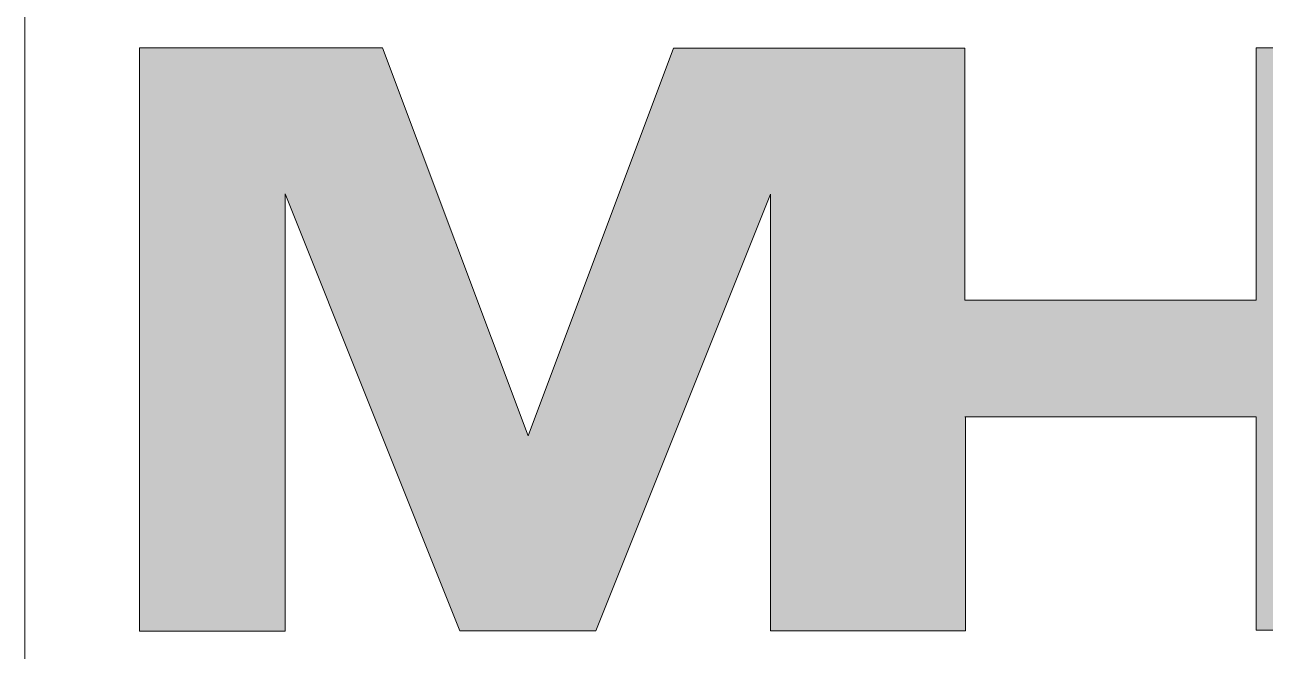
# Model space of a CAD drawing. Header units: millimetres. Extents: x 0 to 594, y 0 to 420.
# Drawn here: x 533 to 541.28, y 14.97 to 19.15 of the extents above; entities that cross this region are included whole.
import ezdxf

# ---------------------------------------------------------------- set-up
doc = ezdxf.new("R2010")
doc.units = ezdxf.units.MM
doc.header["$MEASUREMENT"] = 0
doc.linetypes.add('XKITLINE00', pattern=[0])

# ---------------------------------------------------------------- blocks, each defined once
blk = doc.blocks.new('*D30')
at = {"color": 5}
for points in [[(367.3594, 11.4079), (366.3872, 13.9982), (364.7661, 13.9982)], [(364.7661, 13.9982), (364.7661, 10.1032), (365.738, 10.1032)], [(364.7661, 13.9982), (365.738, 10.1032), (365.738, 13.0222)], [(367.3594, 11.4079), (364.7661, 13.9982), (365.738, 13.0222)], [(368.3299, 13.9958), (367.3594, 11.4079), (366.9034, 10.1061)], [(368.3299, 13.9958), (366.9034, 10.1061), (367.8118, 10.1061)], [(368.3299, 13.9958), (367.8118, 10.1061), (368.9776, 13.0206)], [(370.2748, 12.3125), (370.2748, 13.9958), (368.3299, 13.9958)], [(370.2748, 12.3125), (368.3299, 13.9958), (368.9776, 13.0206)], [(373.5148, 13.2845), (374.6812, 13.9973), (372.2188, 13.9973)], [(373.5148, 10.8221), (373.5148, 13.2845), (372.2188, 13.9973)], [(373.5148, 10.8221), (372.2188, 13.9973), (372.2188, 12.3125)], [(367.3594, 11.4079), (365.738, 13.0222), (366.9034, 10.1061)], [(370.2748, 12.3125), (368.9776, 13.0206), (368.9776, 10.1055)], [(370.2748, 12.3125), (368.9776, 10.1055), (370.28, 10.1055)], [(370.2748, 12.3125), (370.28, 10.1055), (370.28, 11.5349)], [(372.2188, 12.3125), (370.2748, 12.3125), (370.28, 11.5349)], [(372.2188, 12.3125), (370.28, 11.5349), (372.2188, 11.5349)], [(373.5148, 10.8221), (372.2188, 12.3125), (372.2188, 11.5349)], [(373.5148, 10.8221), (372.2188, 11.5349), (372.2188, 10.1093)], [(374.3572, 10.8221), (373.5148, 10.8221), (372.2188, 10.1093)], [(374.3572, 10.8221), (372.2188, 10.1093), (374.6812, 10.1093)]]:
    blk.add_solid(points, dxfattribs=at)

msp = doc.modelspace()

# ---------------------------------------------------------------- linework, layer by layer
at = {"color": 0, "linetype": 'XKITLINE00', "lineweight": 0}
for p in [(533, 56.5), (533, 24)]:
    msp.add_line(p, (533, 10), dxfattribs=at)
at = {"color": 5, "linetype": 'XKITLINE00', "lineweight": 0}
for p, q in [((535.3872, 18.9982), (533.7661, 18.9982)), ((533.7661, 18.9982), (533.7661, 15.1032)), ((536.3594, 16.4079), (535.3872, 18.9982)), ((537.3299, 18.9958), (536.3594, 16.4079)), ((539.2748, 18.9958), (537.3299, 18.9958)), ((539.2748, 17.3125), (539.2748, 18.9958)), ((543.6812, 18.9973), (541.2188, 18.9973)), ((541.2188, 18.2845), (541.2188, 18.9973)), ((543.6812, 18.9973), (541.2188, 18.9973)), ((541.2188, 18.9973), (541.2188, 17.3125)), ((541.2188, 17.3125), (541.2188, 18.2845)), ((534.738, 15.1032), (534.738, 18.0222)), ((534.738, 18.0222), (535.9034, 15.1061)), ((536.8118, 15.1061), (537.9776, 18.0206)), ((537.9776, 18.0206), (537.9776, 15.1055)), ((541.2188, 17.3125), (539.2748, 17.3125)), ((541.2188, 17.3125), (539.2748, 17.3125)), ((541.2188, 16.5349), (539.2748, 16.5349)), ((539.28, 15.1055), (539.28, 16.5349)), ((539.28, 16.5349), (541.2188, 16.5349)), ((541.2188, 15.1093), (541.2188, 16.5349)), ((541.2188, 16.5349), (541.2188, 15.1093)), ((533.7661, 15.1032), (534.738, 15.1032)), ((535.9034, 15.1061), (536.8118, 15.1061)), ((537.9776, 15.1055), (539.28, 15.1055)), ((543.6812, 15.1093), (541.2188, 15.1093)), ((541.2188, 15.1093), (543.6812, 15.1093))]:
    msp.add_line(p, q, dxfattribs=at)

# ---------------------------------------------------------------- block references
at = {"lineweight": 0}
msp.add_blockref('*D30', (169, 5), dxfattribs=at)

doc.saveas('drawing.dxf')
